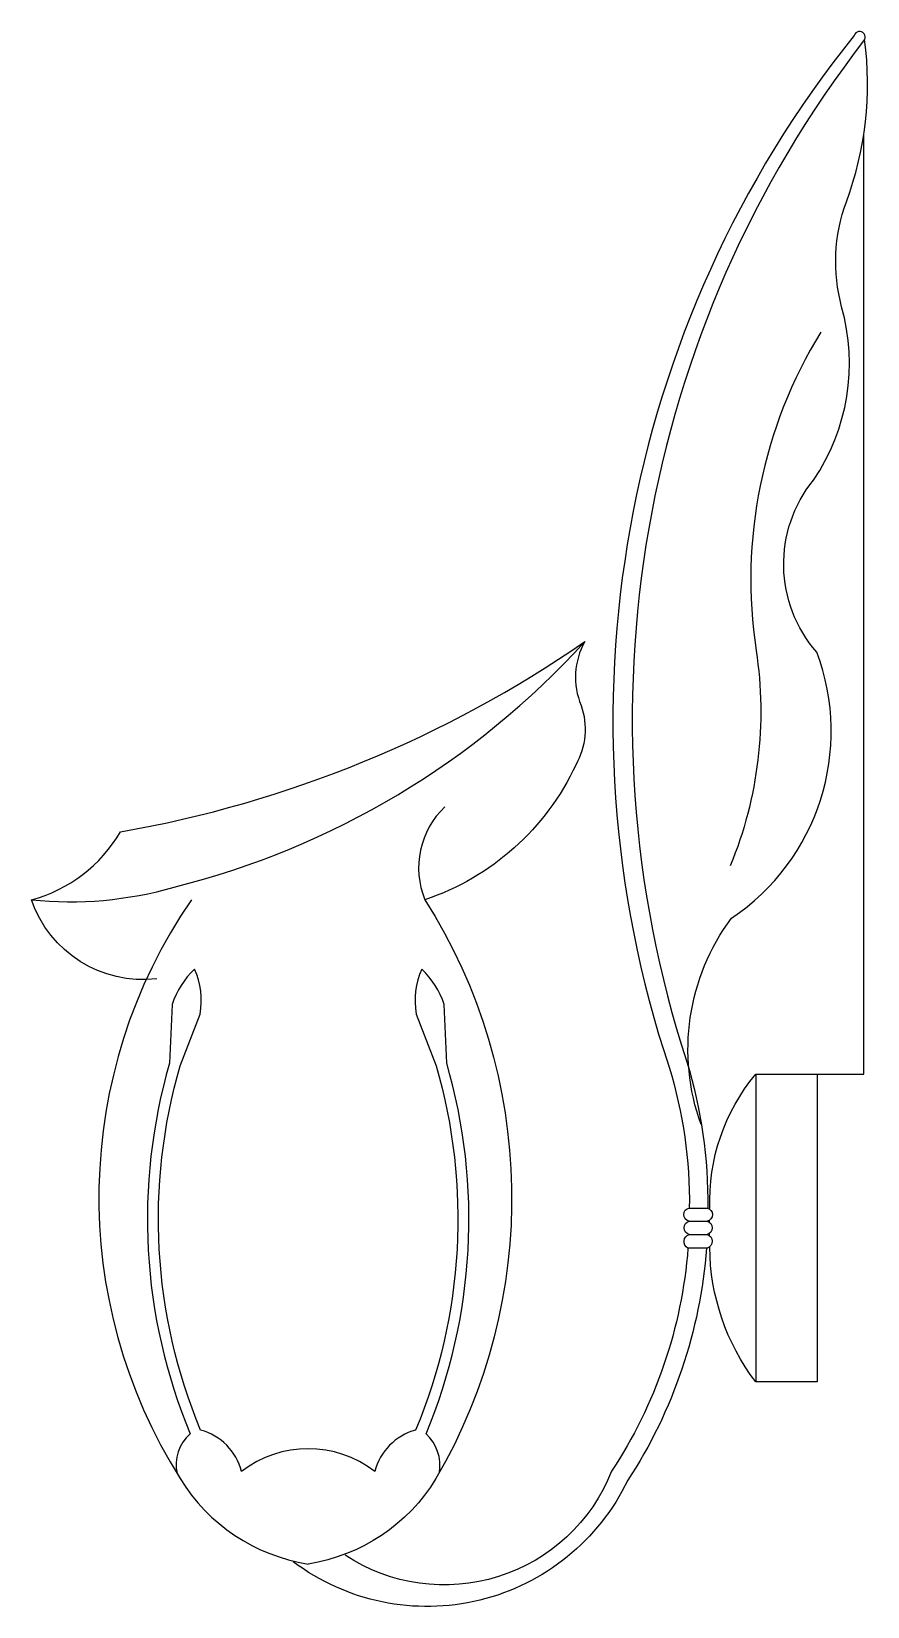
# Model space of a CAD drawing. Extents: x -77208 to -77045, y -36371 to -36064.
import ezdxf

# ---------------------------------------------------------------- set-up
doc = ezdxf.new("R2010")
doc.units = 0
doc.header["$MEASUREMENT"] = 0
for name, color, linetype in [('3', 3, 'CONTINUOUS'), ('4', 4, 'CONTINUOUS'), ('7', 7, 'CONTINUOUS')]:
    doc.layers.add(name, color=color, linetype=linetype)

msp = doc.modelspace()

# ---------------------------------------------------------------- linework, layer by layer
at = {"layer": '3'}
for p, q in [((-77045.52, -36267.51), (-77045.52, -36084.14)), ((-77054.61, -36267.51), (-77045.52, -36267.51))]:
    msp.add_line(p, q, dxfattribs=at)
msp.add_lwpolyline([(-77053.91, -36122.72, 0.17729), (-77066.52, -36184.84, -0.135972), (-77071.56, -36226.82)], format="xyb", dxfattribs=at)
msp.add_arc((-77079.56, -36298.77), 0.0000000222, 92.346, 92.0526, dxfattribs=at)
at = {"layer": '4'}
for points in [[(-77183.51, -36248.87, -0.354188), (-77207.96, -36233.47, 0.196692), (-77190.58, -36220.2, 0.108555), (-77099.96, -36183.07, 0.230998), (-77100.68, -36195.52, -0.214901), (-77101.74, -36207.17, -0.205162), (-77131.16, -36233.47)], [(-77127.27, -36215.31, 0.310057), (-77131.16, -36233.47, -0.280308), (-77129.01, -36346.4, -0.220834), (-77153.96, -36363.07)], [(-77176.76, -36233.47, 0.300142), (-77178.92, -36346.4, 0.220516), (-77153.96, -36363.07)], [(-77075.56, -36293.73, -0.184367), (-77066.61, -36267.51), (-77054.61, -36267.51), (-77054.61, -36327.51), (-77066.61, -36327.51, -0.162823), (-77075.56, -36301.26)], [(-77075.61, -36296.31, -0.000661), (-77075.6, -36296.1)], [(-77075.6, -36298.9, -0.000764), (-77075.61, -36298.66)]]:
    msp.add_lwpolyline(points, format="xyb", dxfattribs=at)
at = {"layer": '7'}
for p, q in [((-77066.61, -36267.51), (-77066.61, -36327.51)), ((-77079.56, -36296.19), (-77076.11, -36296.19)), ((-77079.56, -36298.77), (-77076.11, -36298.77))]:
    msp.add_line(p, q, dxfattribs=at)
for points in [[(-77047.38, -36064.8, 0.255048), (-77083.5, -36266.13, -0.077914), (-77079.56, -36293.61)], [(-77045.34, -36065.61, 0.248496), (-77080.07, -36265.06, -0.077825), (-77075.96, -36293.61)], [(-77077.26, -36277.29, -0.252268), (-77071.32, -36237.05, 0.347777), (-77054.67, -36185.15, -0.365374), (-77055.32, -36151.55, 0.221842), (-77049.83, -36117.75, -0.155255), (-77048.9, -36097.29, 0.121403), (-77045.34, -36065.61)], [(-77207.96, -36233.47, 0.096319), (-77180.11, -36230.99, 0.148298), (-77099.96, -36183.07)], [(-77128.34, -36345.22, 0.252408), (-77130.94, -36337.67, 0.170773), (-77126.9, -36265.36), (-77127.4, -36253.87, 0.122829), (-77131.78, -36246.99, 0.150832), (-77132.88, -36255.75), (-77129, -36265.83, -0.171254), (-77132.98, -36336.94, 0.271567), (-77140.94, -36345.02, 0.341529), (-77166.97, -36345.02, 0.271567), (-77174.94, -36336.94, -0.171254), (-77178.92, -36265.83), (-77175.04, -36255.75, 0.150832), (-77176.14, -36246.99, 0.122829), (-77180.52, -36253.87), (-77181.02, -36265.36, 0.170773), (-77176.98, -36337.67, 0.271082), (-77179.54, -36345.41)], [(-77076.11, -36298.77, -0.785876), (-77076.11, -36301.41), (-77079.82, -36301.41, -0.683142), (-77079.56, -36298.77, -0.795485), (-77079.56, -36296.19, -0.844704), (-77079.56, -36293.61), (-77076.11, -36293.61, -0.833453), (-77076.11, -36296.19, -0.795485), (-77076.11, -36298.77, 0), (-77076.11, -36298.77)], [(-77079.6, -36296.19, 0), (-77079.6, -36296.2)], [(-77076, -36296.19, 0), (-77076, -36296.2)], [(-77079.69, -36298.77, 0), (-77079.69, -36298.78)], [(-77076.08, -36298.77, 0), (-77076.08, -36298.77)], [(-77076.21, -36301.41, -0.127128), (-77091.59, -36346.74, -0.473166), (-77156.86, -36362.63)], [(-77079.82, -36301.41, -0.127104), (-77094.74, -36344.98, -0.475341), (-77146.71, -36361.37)]]:
    msp.add_lwpolyline(points, format="xyb", dxfattribs=at)
msp.add_arc((-77046.33, -36065.13), 1.1, 334.0958, 162.573, dxfattribs=at)

doc.saveas('drawing.dxf')
